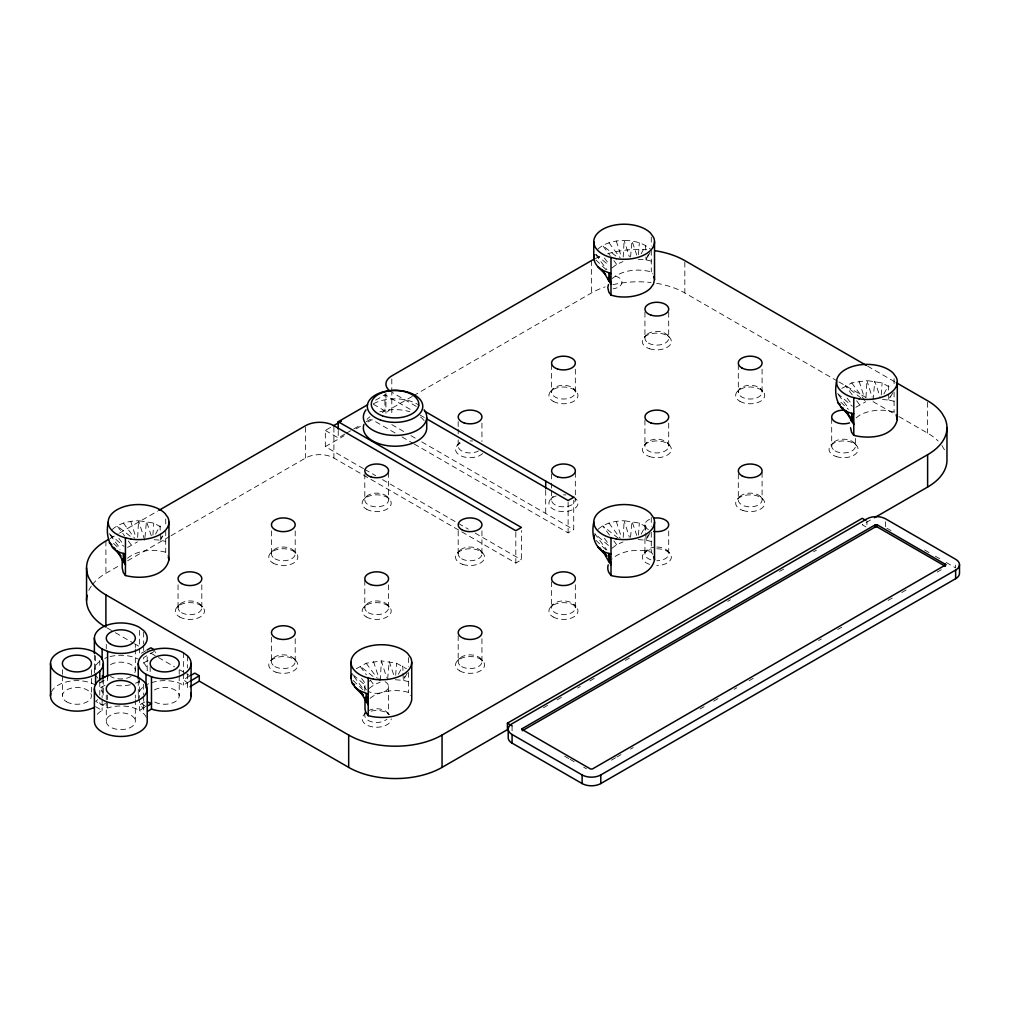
<?xml version="1.0" encoding="UTF-8"?>
<svg xmlns="http://www.w3.org/2000/svg" width="1010" height="1010" viewBox="0 0 1010 1010"><rect width="100%" height="100%" fill="white"/><g stroke="black" fill="none" stroke-linecap="round" stroke-linejoin="round"><path stroke-width="0.75" stroke-dasharray="5 3.75" d="M137.65 537.396L138.572 520.718L153.76 523.066L163.67 528.583M380.265 680.601L381.363 660.894L396.539 663.242L406.449 668.746M623.208 257.058L624.142 240.38C633.485 240.62 643.319 242.716 650.44 249.154M623.208 537.396L624.142 520.718L639.33 523.066L649.241 528.583M865.999 397.22L866.921 380.555L882.109 382.904L892.019 388.408M152.901 535.085L153.76 523.066M395.693 675.261L396.539 663.242M638.471 254.747L639.33 242.728M638.471 535.085L639.33 523.066M881.25 394.923L882.109 382.904M144.986 537.282L146.437 521.324L151.639 536.777M387.638 678.909L389.216 661.487L394.897 678.354M630.556 256.944L632.008 240.986L636.729 255.038M630.556 537.282L632.008 521.324L636.729 535.376M873.069 400.023L874.786 381.149L879.988 396.614M154.151 539.706L160.439 540.186L162.105 536.184M395.365 679.755L403.23 680.361L404.884 676.346M638.143 259.254L646.009 259.848L648.231 254.507M638.143 539.592L646.009 540.186L648.231 534.846M882.5 399.543L888.787 400.023L890.454 396.008M155.565 534.101L160.047 525.856L160.439 540.186L165.728 541.448M398.357 674.263L402.838 666.032L402.99 671.764M641.135 253.762L645.617 245.518L645.769 251.25M641.135 534.101L645.617 525.856L645.769 531.588M883.914 393.925L888.396 385.694L888.598 392.852M160.439 540.186L163.468 534.745M408.507 681.624L403.23 680.361L408.507 670.842M651.286 261.11L646.009 259.848L650.541 251.692M651.286 541.448L646.009 540.186L651.286 530.667M894.077 401.286L888.787 400.023L893.32 391.867M177.356 606.846L179.641 604.371M270.731 552.937L273.016 550.463M364.105 499.028L366.403 496.554M457.492 445.107L459.777 442.645A11.88 6.868 0 0 0 462.833 451.52A11.88 6.868 0 0 0 478.475 450.927M270.731 660.755L273.016 658.28M550.867 391.198L553.152 388.724M364.105 606.846L366.403 604.371M644.241 337.29L646.526 334.815M457.492 552.937L459.777 550.463M550.867 499.028L553.152 496.554A11.88 6.868 0 0 0 561.888 506.78A11.88 6.868 0 0 0 574.93 498.208M366.403 712.202L364.105 714.663A14.531 8.383 0 0 0 372.93 726.96A14.531 8.383 0 0 0 391.211 718.867M644.241 445.107L646.526 442.645M457.492 660.755L459.777 658.28M737.616 391.198L739.913 388.724M550.867 606.846L553.152 604.371M644.241 552.937L646.526 550.463M737.616 499.028L739.913 496.554M831.003 445.107L833.288 442.645M856.152 417.887L859.447 415.337A30.376 17.536 0 0 1 888.787 410.805L894.077 412.067L896.261 415.11M112.274 529.492C119.395 523.054 129.23 520.958 138.572 520.718L144.72 540.186M127.487 547.458L137.398 541.941M127.487 558.24C138.042 549.831 153.04 548.897 165.728 552.23L167.912 555.285M597.832 249.154C604.965 242.716 614.787 240.62 624.142 240.38L629.344 256.856M611.845 268.016L616.668 264.393L622.955 261.603M611.845 278.81C622.551 269.72 638.118 268.395 651.286 271.892L652.75 273.925M97.68 699.69L95.584 701.281L102.124 705.043L106.227 703.225M356.265 668.746L366.175 663.242L381.363 660.894L386.552 677.369M369.067 688.53L373.889 684.894L380.177 682.116M597.832 529.492C604.965 523.054 614.787 520.958 624.142 520.718L629.344 537.194M611.845 548.354L616.668 544.731L622.955 541.941M841.822 388.408L851.733 382.904L866.921 380.555L872.122 397.031M855.836 407.283L865.747 401.778M370.102 698.339A30.376 17.536 0 0 1 373.889 695.675C384.456 690.272 397.094 689.199 408.507 692.406L410.691 695.448M109.964 538.608L118.12 533.899M119.47 533.116L157.51 511.161M375.594 400.149L384.936 394.758L412.067 410.426M363.461 468.627L325.334 446.609L325.334 430.437L332 426.586M325.334 430.437L338.236 437.885L344.915 434.035M346.241 433.265L360.923 424.793M366.251 421.713L372.93 417.862M382.26 412.471L384.936 410.931L384.936 394.758M92.44 584.525A66.029 38.115 0 0 1 105.898 573.301L119.47 565.461M127.626 560.752L169.73 536.449M171.081 535.666L305.55 458.035A20.049 11.577 0 0 1 333.906 458.035L515.82 563.062L521.425 559.83L521.425 530.553M325.334 446.609L344.006 435.828M356.012 428.897L361.353 425.816M368.019 421.965L372.021 419.655L395.175 433.025M412.181 396.476L391.804 408.229A20.049 11.577 0 0 0 387.461 411.992M413.532 395.693L591.456 292.963A66.029 38.115 0 0 1 605.129 286.903M145.806 650.718L139.468 654.366L139.468 648.382M99.788 682.874L107.59 678.354M154.366 651.349L143.672 657.535L143.672 662.926A26.412 15.251 0 0 1 147.207 670.552L147.207 655.136M104.989 685.26L99.788 688.264A26.412 15.251 0 0 1 103.323 695.89L103.323 680.475M143.672 662.926L149.025 659.833M144.708 702.026L139.468 705.043L143.672 708.212M189.691 676.056L183.365 679.705L187.557 682.874M144.708 707.417L139.468 710.434A26.412 15.251 0 0 0 107.59 708.023L99.788 703.503L99.788 698.112M151.475 682.684A26.412 15.251 0 0 1 183.365 685.096L189.691 681.447M414.239 444.021L568.112 532.863L573.718 529.631L573.718 500.367M543.481 707.745L547.572 705.384M557.129 699.867L562.583 696.723M577.594 688.05L580.321 686.472M589.878 680.955L595.332 677.811M625.367 660.477L629.457 658.103M727.718 601.379L730.445 599.801M779.581 571.433L783.672 569.072M813.694 551.738L816.433 550.16M870.431 520.062L862.25 524.783L866.921 527.472L866.921 521.009M611.454 760.151L615.544 757.79M616.908 756.995L620.998 754.634M630.543 749.13L633.27 747.552M700.044 708.995L704.134 706.647M713.679 701.129L719.133 697.986M734.119 689.325L736.845 687.76M749.117 680.677L753.207 678.316M818.618 640.542L821.345 638.964M837.707 629.52L841.797 627.172M888.131 600.407L892.221 598.046M901.766 592.542L907.207 589.398M937.192 572.089L941.282 569.728M652.75 554.263L651.286 552.23L646.009 550.968A30.376 17.536 0 0 0 611.845 559.149M615.456 276.084L618.537 277.333A11.88 6.868 0 0 1 613.209 288.809M867.603 366.138L894.885 381.881M656.626 283.318A66.029 38.115 0 0 1 684.831 292.963L837.593 381.161M838.956 381.944L866.239 397.7M873.057 401.639L897.612 415.804M898.976 416.6L927.622 433.138A66.029 38.115 0 0 1 938.113 441.029M886.944 528.255L890.984 530.591M924.655 550.021L930.046 553.139M935.424 556.245L940.815 559.363M946.206 562.469L955.637 567.91L955.637 562.166M416.322 406.411L391.804 392.259L391.804 415.363M420.21 415.135L424.276 417.483M373.309 404.227L384.936 410.931M391.804 424.604L405.427 432.469M410.868 435.613L416.322 438.757M421.763 441.9L573.718 529.631M401.98 436.951L412.875 443.238M364.825 469.41L375.72 475.697M382.525 479.636L468.312 529.164M475.129 533.091L521.425 559.83M564.628 756.2L568.718 758.561M570.082 759.356L574.172 761.717M583.717 767.221L586.444 768.799M107.262 628.005L114.067 631.932M115.43 632.727L133.156 642.953M134.519 643.736L138.61 646.097M150.869 653.18L155.704 655.97L155.704 651.93M158.406 657.523L174.566 666.853M179.944 669.971L185.335 673.077M186.686 673.859L189.375 675.412M95.584 706.672L102.124 710.434A26.412 15.251 0 0 0 95.975 716.014M146.311 717.277A26.412 15.251 0 0 0 143.672 713.603L139.468 710.434L139.468 699.059M860.962 397.99L845.446 385.694L852.92 395.756M615.797 255.921L602.667 245.518L610.128 255.581M618.183 538.153L602.667 525.856L610.128 535.919M373.018 676.435L359.876 666.032L366.415 674.832M130.227 536.26L117.097 525.856L124.571 535.919M837.58 393.547L852.352 406.235M595.938 254.356L608.437 265.1M608.437 545.438L594.802 533.722L606.947 550.071M353.159 674.869L365.658 685.601M109.244 533.722L124.003 546.41M840.85 402.182L848.375 409.353M595.913 259.974L606.656 270.2M595.913 540.312L606.656 550.538M353.134 680.475L362.805 689.691M113.574 543.38L120.026 549.516M853.867 442.645L856.164 445.107M760.492 388.724L762.777 391.198M667.118 334.815L669.403 337.29M760.492 496.554L762.777 499.028M667.118 442.645L669.403 445.107M573.743 388.724L576.028 391.198M667.118 550.463L669.403 552.937M573.743 496.554L576.028 499.028A14.531 8.383 0 0 1 570.713 510.479A14.531 8.383 0 0 1 550.867 507.411A14.531 8.383 0 0 1 556.182 495.96M573.743 604.371L576.028 606.846M480.356 550.463L482.641 552.937M386.981 496.554L389.267 499.028M480.356 658.28L482.641 660.755M386.981 604.371L389.267 606.846M293.607 550.463L295.892 552.937M386.981 712.202L389.267 714.663A14.531 8.383 0 0 0 369.433 711.595M293.607 658.28L295.892 660.755M200.232 604.371L202.518 606.846M851.733 382.904L864.812 400.515M856.657 400.781L859.447 404.555M847.15 398.129L851.821 404.417M838.515 394.809L848.791 408.646M608.954 242.728L620.165 257.828M613.865 260.618L616.668 264.393M604.371 257.954L608.108 262.991M595.736 254.646L606.947 269.733M608.954 523.066L620.165 538.166M613.865 540.956L616.668 544.731M604.371 538.292L608.108 543.33M366.175 663.242L377.374 678.341M370.152 679.869L373.889 684.894M361.593 678.467L366.264 684.755M353.891 676.41L364.155 690.247M123.384 523.066L134.595 538.166M128.308 540.956L131.111 544.731M118.814 538.292L123.472 544.592M110.166 534.984L120.443 548.821M941.926 445.498L944.703 450.22A66.029 38.115 0 0 1 945.688 452.657M859.068 381.149L864.308 397.359M616.277 240.986L621.529 257.184M616.277 521.324L621.529 537.522M373.498 661.487L379.697 680.639M130.719 521.324L135.959 537.522M888.636 394.291L888.787 400.023M645.933 256.982L646.009 259.848M645.819 533.027L646.009 540.186M403.028 673.19L403.23 680.361M927.622 402.321L927.622 433.138M894.077 378.737L894.077 384.621M894.077 392.044L894.077 412.067M885.593 521.728L885.593 527.472M855.47 438.416L855.47 446.066M831.697 418.493L831.697 446.066M762.083 369.18L762.083 392.158A11.88 6.868 0 0 1 744.256 398.104A11.88 6.868 0 0 1 744.256 386.224A11.88 6.868 0 0 1 762.083 392.158M762.083 472.402L762.083 499.988A11.88 6.868 0 0 1 744.256 505.922A11.88 6.868 0 0 1 744.256 494.041A11.88 6.868 0 0 1 762.083 499.988M738.31 364.585L738.31 392.158M738.31 473.93L738.31 499.988M684.831 262.158L684.831 292.963M668.708 312.204L668.708 338.249M668.708 423.089L668.708 446.066A11.88 6.868 0 0 1 650.882 452.013A11.88 6.868 0 0 1 650.882 440.133A11.88 6.868 0 0 1 668.708 446.066M668.708 530.906L668.708 553.897A11.88 6.868 0 0 1 656.828 560.752M651.286 237.097L651.286 245.922M651.286 250.328L651.286 271.892M651.286 517.436L651.286 526.26M651.286 532.207L651.286 552.23M644.935 312.204L644.935 338.249M644.935 420.021L644.935 446.066M644.935 524.783L644.935 532.447M644.935 538.57L644.935 553.897M591.456 260.618L591.456 292.963M575.334 369.18L575.334 392.158A11.88 6.868 0 0 1 557.507 398.104A11.88 6.868 0 0 1 557.507 386.224A11.88 6.868 0 0 1 575.334 392.158M575.334 472.402L575.334 499.988M575.334 584.815L575.334 607.805A11.88 6.868 0 0 1 557.507 613.752A11.88 6.868 0 0 1 557.507 601.859A11.88 6.868 0 0 1 575.334 607.805M568.112 502.058L568.112 532.863M551.561 364.585L551.561 392.158M551.561 473.93L551.561 481.593M551.561 483.133L551.561 489.257M551.561 490.784L551.561 499.988M551.561 581.76L551.561 607.805M545.703 490.355L545.703 513.459M515.82 532.257L515.82 563.062M512.083 725.874L512.083 731.051M481.947 423.089L481.947 441.471M481.947 530.906L481.947 553.897M481.947 638.737L481.947 661.714M458.187 421.561L458.187 427.684M458.187 429.212L458.187 433.808M458.187 439.943L458.187 446.066M458.187 530.906L458.187 553.897M458.187 635.669L458.187 661.714M408.507 657.611L408.507 666.423M408.507 672.382L408.507 692.406M391.804 378.965L391.804 391.287M388.572 472.402L388.572 499.988A11.88 6.868 0 0 1 370.746 505.922A11.88 6.868 0 0 1 370.746 494.041A11.88 6.868 0 0 1 388.572 499.988M388.572 584.815L388.572 607.805M388.572 686.51L388.572 714.095M385.934 393.319L385.934 413.342M364.799 473.93L364.799 499.988M364.799 580.22L364.799 607.805M364.799 686.51L364.799 691.118M364.799 712.568L364.799 715.623A11.88 6.868 0 0 0 373.612 722.251A11.88 6.868 0 0 0 386.981 719.057M338.236 430.538L338.236 437.885M333.906 427.23L333.906 458.035M305.55 427.23L305.55 458.035M295.198 530.906L295.198 553.897M295.198 638.737L295.198 661.714M271.425 530.906L271.425 553.897M271.425 637.196L271.425 661.714M201.823 584.815L201.823 607.805M187.557 655.907L187.557 667.888M187.557 673.885L187.557 688.264A26.412 15.251 0 0 1 189.501 690.676M183.365 652.75L183.365 672.218M183.365 673.721L183.365 685.096M179.212 669.693L179.212 674.314M179.212 675.854L179.212 695.89M178.05 584.815L178.05 607.805M165.728 518.913L165.728 524.783M165.728 530.667L165.728 552.23M150.162 666.613L150.162 672.774M143.672 632.071L143.672 644.052M143.672 645.554L143.672 651.538M143.672 684.25L143.672 694.728M143.672 696.231L143.672 713.603M139.468 630.417L139.468 646.88M139.468 678.089L139.468 697.556M138.269 680.475L138.269 695.89M135.327 644.355L135.327 647.435M135.327 648.975L135.327 670.552M135.327 695.031L135.327 698.112M135.327 699.652L135.327 721.228A14.531 8.383 0 0 1 113.537 728.488A14.531 8.383 0 0 1 113.537 713.956A14.531 8.383 0 0 1 135.327 721.228M107.59 675.665L107.59 682.406M107.59 695.133L107.59 699.627M107.59 702.632L107.59 708.023M106.277 644.355L106.277 648.975M106.277 695.031L106.277 699.652M106.277 701.192L106.277 721.228M105.898 540.956L105.898 573.301M102.124 678.089L102.124 697.556M102.124 699.059L102.124 710.434M99.788 660.401L99.788 666.398M99.788 681.649L99.788 695.12M95.584 655.755L95.584 672.218M94.385 655.136L94.385 670.552M91.443 669.693L91.443 695.89M62.38 669.693L62.38 674.314M62.38 675.854L62.38 695.89M612.881 284.694A66.029 38.115 0 0 1 651.033 282.535M88.804 590.395A66.029 38.115 0 0 1 91.582 585.674M595.269 258.585A66.029 38.115 0 0 1 600.748 256.161M607.654 253.762A66.029 38.115 0 0 1 646.766 249.773M385.088 681.662A11.88 6.868 0 0 1 382.626 692.456M379.76 693.138A11.88 6.868 0 0 1 368.284 691.37M366.403 689.944A11.88 6.868 0 0 1 366.403 683.088M368.284 681.662A11.88 6.868 0 0 1 370.746 680.576M373.498 403.722A31.689 18.294 0 0 1 419.466 405.465M367.021 419.365A31.701 18.306 0 0 1 369.912 416.776M379.823 411.865A31.701 18.306 0 0 1 409.871 411.739M420.564 417.054A31.701 18.306 0 0 1 424.112 420.602M563.441 494.837A14.531 8.383 0 0 1 565.966 494.963M482.641 453.503A14.531 8.383 0 0 1 459.79 455.232A14.531 8.383 0 0 1 462.807 442.039M470.067 440.916A14.531 8.383 0 0 1 472.592 441.042M368.284 710.775A11.88 6.868 0 0 1 381.237 709.285A11.88 6.868 0 0 1 388.572 715.623M648.42 529.631A11.88 6.868 0 0 1 650.882 518.837M656.828 548.746A14.531 8.383 0 0 1 671.347 557.129A14.531 8.383 0 0 1 656.828 565.512M649.556 564.388A14.531 8.383 0 0 1 642.423 556.03A14.531 8.383 0 0 1 653.066 549.023M656.828 547.029A11.88 6.868 0 0 1 668.708 553.897M650.882 559.83A11.88 6.868 0 0 1 645.037 553A11.88 6.868 0 0 1 653.748 547.269M139.468 681.333A26.412 15.251 0 0 1 135.466 683.227M130.265 684.78A26.412 15.251 0 0 1 113.966 685.272M97.932 678.164A26.412 15.251 0 0 1 95.294 674.491M94.788 673.203A26.412 15.251 0 0 1 102.124 659.757M104.724 658.444A26.412 15.251 0 0 1 107.59 657.346M110.052 656.614A26.412 15.251 0 0 1 138.219 659.088M146.008 706.672A26.412 15.251 0 0 1 139.86 701.091M139.178 699.829A26.412 15.251 0 0 1 143.736 686.598M146.008 685.096A26.412 15.251 0 0 1 148.609 683.783M51.396 691.938A26.412 15.251 0 0 1 95.584 685.096M110.532 664.618A14.531 8.383 0 0 1 128.068 663.28A14.531 8.383 0 0 1 134.835 672.711M131.073 676.473A14.531 8.383 0 0 1 110.532 676.473M154.416 689.956A14.531 8.383 0 0 1 174.957 689.956A14.531 8.383 0 0 1 174.957 701.811A14.531 8.383 0 0 1 154.416 701.811M461.658 666.562A11.88 6.868 0 0 0 481.543 663.494A11.88 6.868 0 0 0 466.986 655.086A11.88 6.868 0 0 0 461.658 666.562M459.79 670.88A14.531 8.383 0 0 0 484.093 667.118A14.531 8.383 0 0 0 466.304 656.853A14.531 8.383 0 0 0 459.79 670.88M742.943 510.479A14.531 8.383 0 0 0 764.721 503.22A14.531 8.383 0 0 0 742.943 495.96A14.531 8.383 0 0 0 742.943 510.479M366.415 509.154A14.531 8.383 0 0 0 390.719 505.391A14.531 8.383 0 0 0 372.93 495.115A14.531 8.383 0 0 0 366.415 509.154M553.177 401.323A14.531 8.383 0 0 0 577.48 397.561A14.531 8.383 0 0 0 559.692 387.297A14.531 8.383 0 0 0 553.177 401.323M368.284 612.653A11.88 6.868 0 0 0 388.168 609.585A11.88 6.868 0 0 0 373.612 601.177A11.88 6.868 0 0 0 368.284 612.653M366.415 616.971A14.531 8.383 0 0 0 390.719 613.209A14.531 8.383 0 0 0 372.93 602.945A14.531 8.383 0 0 0 366.415 616.971M739.926 401.323A14.531 8.383 0 0 0 764.229 397.561A14.531 8.383 0 0 0 746.44 387.297A14.531 8.383 0 0 0 739.926 401.323M553.177 616.971A14.531 8.383 0 0 0 577.48 613.209A14.531 8.383 0 0 0 559.692 602.945A14.531 8.383 0 0 0 553.177 616.971M649.556 456.57A14.531 8.383 0 0 0 671.347 449.311A14.531 8.383 0 0 0 649.556 442.039A14.531 8.383 0 0 0 649.556 456.57M461.658 558.745A11.88 6.868 0 0 0 481.543 555.664A11.88 6.868 0 0 0 466.986 547.269A11.88 6.868 0 0 0 461.658 558.745M462.807 564.388A14.531 8.383 0 0 0 484.598 557.129A14.531 8.383 0 0 0 462.807 549.869A14.531 8.383 0 0 0 462.807 564.388M274.909 558.745A11.88 6.868 0 0 0 294.794 555.664A11.88 6.868 0 0 0 280.237 547.269A11.88 6.868 0 0 0 274.909 558.745M273.041 563.062A14.531 8.383 0 0 0 297.344 559.3A14.531 8.383 0 0 0 279.555 549.023A14.531 8.383 0 0 0 273.041 563.062M649.556 348.753A14.531 8.383 0 0 0 671.347 341.481A14.531 8.383 0 0 0 649.556 334.222A14.531 8.383 0 0 0 649.556 348.753M648.42 343.097A11.88 6.868 0 0 0 668.304 340.029A11.88 6.868 0 0 0 653.748 331.621A11.88 6.868 0 0 0 648.42 343.097M835.169 450.927A11.88 6.868 0 0 0 855.053 447.847A11.88 6.868 0 0 0 840.497 439.438A11.88 6.868 0 0 0 835.169 450.927M836.318 456.57A14.531 8.383 0 0 0 858.109 449.311A14.531 8.383 0 0 0 836.318 442.039A14.531 8.383 0 0 0 836.318 456.57M179.666 616.971A14.531 8.383 0 0 0 203.969 613.209A14.531 8.383 0 0 0 186.168 602.945A14.531 8.383 0 0 0 179.666 616.971M276.046 672.218A14.531 8.383 0 0 0 297.836 664.946A14.531 8.383 0 0 0 276.046 657.687A14.531 8.383 0 0 0 276.046 672.218M274.909 666.562A11.88 6.868 0 0 0 294.794 663.494A11.88 6.868 0 0 0 280.237 655.086A11.88 6.868 0 0 0 274.909 666.562M181.535 612.653A11.88 6.868 0 0 0 201.419 609.585A11.88 6.868 0 0 0 186.863 601.177A11.88 6.868 0 0 0 181.535 612.653M66.635 701.811A14.531 8.383 0 0 0 90.938 698.049A14.531 8.383 0 0 0 73.149 687.785A14.531 8.383 0 0 0 66.635 701.811"/><path stroke-width="1.5" d="M125.429 553.934L123.384 553.442L125.429 564.716L123.245 561.661L123.384 553.442C108.739 550.349 105.52 534.947 108.209 522.082M610.999 553.934L608.954 553.442L610.999 564.716L608.815 561.661L608.954 553.442C594.309 550.349 591.09 534.947 593.766 522.082M168.948 522.082L168.948 559.818C164.744 577.783 140.302 579.45 125.429 575.498L123.245 572.443L122.21 567.91L122.21 558.669M362.779 695.057C357.414 689.476 348.147 682.836 352.023 673.885M605.571 274.543C600.798 269.152 591.633 263.332 594.461 254.899M608.462 284.542L607.78 287.572L608.815 292.105L610.999 295.16L616.277 296.422A30.376 17.536 0 0 0 650.44 288.254L653.483 284.025L654.518 279.48L654.518 241.743M593.766 538.254L594.461 535.237M654.518 522.082L654.518 559.818C650.314 577.783 625.872 579.45 610.999 575.498L608.815 572.443A30.376 17.536 0 0 1 608.235 564.855M897.297 381.919L897.297 419.655C893.092 437.62 868.65 439.274 853.778 435.335L851.594 432.28L850.559 427.735M522.347 728.576L521.716 729.081L522.347 729.637L590.534 769.001L592.378 769.001L946.017 564.691L877.185 524.771L875.342 524.771L522.347 728.576L522.347 730.735L875.342 526.93L877.185 526.93L945.373 566.307L945.373 564.148M95.584 674.314L99.788 671.158A26.412 15.251 0 0 0 99.788 655.907L95.584 652.75A26.412 15.251 0 0 0 58.239 652.75A26.412 15.251 0 0 0 58.239 674.314A26.412 15.251 0 0 0 95.584 674.314L95.584 684.805M190.158 681.283L199.273 675.728L194.766 673.127L190.966 675.324M190.158 686.674L199.273 681.119L199.273 675.728M108.613 539.39L105.898 540.956A66.029 38.115 0 0 0 88.804 577.77L91.582 582.505A66.029 38.115 0 0 0 105.898 594.865L348.677 735.04A66.029 38.115 0 0 0 442.052 735.04L927.622 454.702A66.029 38.115 0 0 0 944.703 417.875L941.926 413.153A66.029 38.115 0 0 0 927.622 400.781L896.249 382.676M158.86 510.378L305.55 425.69A20.049 11.577 0 0 1 333.906 425.69L515.82 530.717L521.425 527.472L338.236 421.713L338.236 429.073M338.236 421.713L367.59 404.77M333.338 425.816L341.342 421.195M147.069 649.986L150.869 647.789L154.505 649.885M147.574 705.952L151.475 703.692L147.384 701.887M147.574 711.343L151.475 709.096A26.412 15.251 0 0 0 179.843 708.376A26.412 15.251 0 0 0 190.701 693.239M199.273 681.119L348.677 767.385A66.029 38.115 0 0 0 442.052 767.385L507.424 729.649L507.424 723.173L862.25 518.307L865.759 520.339M874.508 517.701L927.622 487.047A66.029 38.115 0 0 0 946.963 460.093L946.963 427.735M512.083 734.497L582.126 774.935A13.206 7.625 0 0 0 600.798 774.935L955.637 570.069A13.206 7.625 0 0 0 955.637 559.288L885.593 518.85A13.206 7.625 0 0 0 866.921 518.85L512.083 723.716A13.206 7.625 0 0 0 512.083 734.497L512.083 743.12L582.126 783.558A13.206 7.625 0 0 0 600.798 783.558L955.637 578.692A13.206 7.625 0 0 0 959.5 573.301L959.5 564.678M610.999 273.596L602.667 270.314L597.832 266.69M853.778 413.759C837.719 411.184 833.641 396.273 836.545 381.919M368.221 694.097L359.876 690.827L355.053 687.191M364.989 697.291L364.989 708.073A30.376 17.536 0 0 0 366.024 712.618L368.221 715.673C383.093 719.612 407.522 717.958 411.726 699.993L411.726 662.257M102.124 648.975L107.59 651.399A26.412 15.251 0 0 0 139.468 648.975A26.412 15.251 0 0 0 143.672 630.568L139.468 627.412A26.412 15.251 0 0 0 102.124 627.412A26.412 15.251 0 0 0 102.124 648.975L102.124 659.467M146.008 674.314L151.475 676.738A26.412 15.251 0 0 0 183.365 674.314A26.412 15.251 0 0 0 187.557 655.907L183.365 652.75A26.412 15.251 0 0 0 146.008 652.75A26.412 15.251 0 0 0 146.008 674.314L146.008 687.797M102.124 675.942L104.863 677.154M843.363 408.242L840.623 406.853L849.448 415.842M600.584 548.417L597.832 547.029L606.669 556.005M115.014 548.417L112.274 547.029L121.112 556.005M866.239 365.355L684.831 260.618A66.029 38.115 0 0 0 655.237 250.745M424.49 411.133L573.718 497.286L568.112 500.518L426.99 419.049M507.424 723.173L512.083 725.874M837.58 402.624L840.131 404.404M352.023 682.962L354.573 684.742M109.244 542.799L111.782 544.579M847.996 413.721L845.446 410.489L853.778 424.541L851.733 413.279L851.594 421.498L850.559 416.953M604.371 272.473L602.667 270.314L610.999 284.378L608.954 273.104L608.815 281.323L608.121 278.305M606.922 556.055L602.667 550.665L608.815 561.661M363.284 695.145L359.876 690.827L368.221 704.879L366.175 693.617L366.024 701.836L365.342 698.806M119.66 553.897L117.097 550.665L123.245 561.661M896.261 415.11L897.297 419.655M653.823 276.462L654.518 279.48M653.823 556.8L654.518 559.818M168.253 556.8L168.948 559.818M955.637 570.069L955.637 578.692M927.622 454.702L927.622 487.047M877.185 524.771L877.185 526.93M875.342 524.771L875.342 526.93M853.778 397.587L853.778 435.335M610.999 257.424L610.999 295.16M610.999 537.762L610.999 575.498M600.798 774.935L600.798 783.558M593.766 241.743L593.766 257.916M582.126 774.935L582.126 783.558M545.703 481.113L545.703 488.815M508.219 729.106L508.219 737.729A13.206 7.625 0 0 0 512.083 743.12M442.052 735.04L442.052 767.385M426.725 417.824L426.725 428.606A31.701 18.306 0 0 1 419.074 439.855L417.774 440.676A31.701 18.306 0 0 1 380.429 444.16A31.701 18.306 0 0 1 363.903 424.516M368.221 677.925L368.221 715.673M350.988 662.257L350.988 678.43M348.677 735.04L348.677 767.385M191.092 663.532L191.092 695.89M151.475 676.738L151.475 709.096M147.207 688.87L147.207 721.228A26.412 15.251 0 0 1 120.796 736.467A26.412 15.251 0 0 1 94.385 721.228L94.385 688.87M138.269 663.532L138.269 678.935M125.429 537.762L125.429 575.498M107.59 651.399L107.59 676.864M105.898 594.865L105.898 627.21M103.323 663.532L103.323 678.935M99.788 671.158L99.788 680.147M94.385 638.194L94.385 653.596M86.557 567.91L86.557 600.256M50.5 663.532L50.5 695.89M593.968 259.242A66.029 38.115 0 0 0 591.456 260.618L391.804 375.884A20.049 11.577 0 0 0 390.491 391.425M104.686 626.503A66.029 38.115 0 0 1 91.582 614.85L88.804 610.128A66.029 38.115 0 0 1 87.125 595.281M424.099 409.82A31.689 18.294 0 0 1 395.049 435.436A31.689 18.294 0 0 1 366.011 409.82M849.524 422.9A11.88 6.868 0 0 1 832.101 418.733A11.88 6.868 0 0 1 843.577 410.098M653.748 518.155A11.88 6.868 0 0 1 668.708 524.783A11.88 6.868 0 0 1 653.748 531.412M94.334 707.341A26.412 15.251 0 0 1 63.958 709.172A26.412 15.251 0 0 1 50.904 693.239M107.59 675.665L102.124 678.089A26.412 15.251 0 0 0 100.571 698.68A26.412 15.251 0 0 0 135.946 701.369A26.412 15.251 0 0 0 143.672 681.245L139.468 678.089A26.412 15.251 0 0 0 107.59 675.665M616.277 258.686L608.954 256.931A30.376 17.536 0 0 1 602.667 229.346A30.376 17.536 0 0 1 650.44 232.982L653.483 237.211A30.376 17.536 0 0 1 616.277 258.686M859.068 398.849L851.733 397.107A30.376 17.536 0 0 1 845.446 369.521A30.376 17.536 0 0 1 893.231 373.144L896.261 377.374A30.376 17.536 0 0 1 859.068 398.849M616.277 539.024L608.954 537.269A30.376 17.536 0 0 1 602.667 509.684A30.376 17.536 0 0 1 650.44 513.32L653.483 517.549A30.376 17.536 0 0 1 616.277 539.024M130.719 539.024L123.384 537.269A30.376 17.536 0 0 1 117.097 509.684A30.376 17.536 0 0 1 164.882 513.32L167.912 517.549A30.376 17.536 0 0 1 130.719 539.024M373.498 679.187L366.175 677.445A30.376 17.536 0 0 1 359.876 649.859A30.376 17.536 0 0 1 407.661 653.483L410.691 657.712A30.376 17.536 0 0 1 373.498 679.187M380.303 419.908A27.737 16.008 0 0 0 422.761 406.954A27.737 16.008 0 0 0 382.096 392.196A27.737 16.008 0 0 0 380.303 419.908M382.411 415.817A23.773 13.723 0 0 0 418.809 404.707A23.773 13.723 0 0 0 383.952 392.069A23.773 13.723 0 0 0 382.411 415.817M464.12 638.547A11.88 6.868 0 0 0 481.947 632.601A11.88 6.868 0 0 0 464.12 626.667A11.88 6.868 0 0 0 464.12 638.547M741.794 475.723A11.88 6.868 0 0 0 761.679 472.642A11.88 6.868 0 0 0 747.122 464.247A11.88 6.868 0 0 0 741.794 475.723M370.746 476.808A11.88 6.868 0 0 0 388.572 470.875A11.88 6.868 0 0 0 370.746 464.928A11.88 6.868 0 0 0 370.746 476.808M557.507 368.991A11.88 6.868 0 0 0 575.334 363.044A11.88 6.868 0 0 0 557.507 357.111A11.88 6.868 0 0 0 557.507 368.991M370.746 584.638A11.88 6.868 0 0 0 388.572 578.692A11.88 6.868 0 0 0 370.746 572.746A11.88 6.868 0 0 0 370.746 584.638M557.507 476.808A11.88 6.868 0 0 0 575.334 470.875A11.88 6.868 0 0 0 557.507 464.928A11.88 6.868 0 0 0 557.507 476.808M741.794 367.905A11.88 6.868 0 0 0 761.679 364.825A11.88 6.868 0 0 0 747.122 356.416A11.88 6.868 0 0 0 741.794 367.905M555.045 583.54A11.88 6.868 0 0 0 574.93 580.472A11.88 6.868 0 0 0 560.373 572.064A11.88 6.868 0 0 0 555.045 583.54M464.12 422.9A11.88 6.868 0 0 0 481.947 416.953A11.88 6.868 0 0 0 464.12 411.019A11.88 6.868 0 0 0 464.12 422.9M650.882 422.9A11.88 6.868 0 0 0 668.708 416.953A11.88 6.868 0 0 0 650.882 411.019A11.88 6.868 0 0 0 650.882 422.9M461.658 529.631A11.88 6.868 0 0 0 481.543 526.563A11.88 6.868 0 0 0 466.986 518.155A11.88 6.868 0 0 0 461.658 529.631M274.909 529.631A11.88 6.868 0 0 0 294.794 526.563A11.88 6.868 0 0 0 280.237 518.155A11.88 6.868 0 0 0 274.909 529.631M650.882 315.082A11.88 6.868 0 0 0 668.708 309.136A11.88 6.868 0 0 0 650.882 303.189A11.88 6.868 0 0 0 650.882 315.082M181.535 583.54A11.88 6.868 0 0 0 201.419 580.472A11.88 6.868 0 0 0 186.863 572.064A11.88 6.868 0 0 0 181.535 583.54M277.371 638.547A11.88 6.868 0 0 0 295.198 632.601A11.88 6.868 0 0 0 277.371 626.667A11.88 6.868 0 0 0 277.371 638.547M154.416 669.466A14.531 8.383 0 0 0 178.72 665.704A14.531 8.383 0 0 0 160.931 655.439A14.531 8.383 0 0 0 154.416 669.466M110.532 694.804A14.531 8.383 0 0 0 134.835 691.042A14.531 8.383 0 0 0 117.034 680.778A14.531 8.383 0 0 0 110.532 694.804M66.635 669.466A14.531 8.383 0 0 0 90.938 665.704A14.531 8.383 0 0 0 73.149 655.439A14.531 8.383 0 0 0 66.635 669.466M110.532 644.127A14.531 8.383 0 0 0 134.835 640.365A14.531 8.383 0 0 0 117.034 630.101A14.531 8.383 0 0 0 110.532 644.127"/></g></svg>
